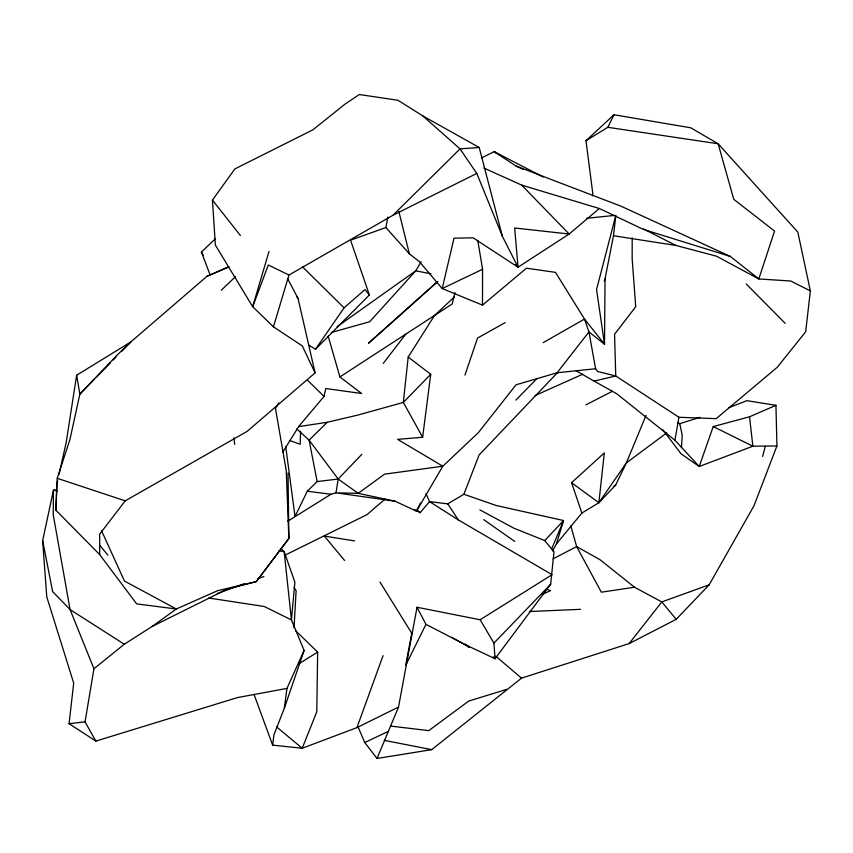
<?xml version="1.0" encoding="UTF-8"?>
<svg xmlns="http://www.w3.org/2000/svg" width="853" height="853" viewBox="0 0 853 853"><rect width="100%" height="100%" fill="white"/><g stroke="black" fill="none" stroke-linecap="round" stroke-linejoin="round"><path stroke-width="1.28" d="M288.005 473.031L288.868 538.467L256.273 581.618L217.59 590.702L176.304 608.989L136.64 603.871L99.684 554.61L99.684 534.159L125.21 500.839L247.178 431.341L315.098 372.868L298.049 298.401L287.6 278.611M387.806 217.078L385.897 227.538L409.376 253.842L419.26 261.508L442.217 288.559L482.499 305.129L482.563 269.26L477.776 240.343M632.201 237.859L632.169 258.736L635.73 306.707L614.555 334.291L615.749 375.97L678.945 417.266L716.189 418.652L777.275 367.259L805.68 331.774L810.35 290.916L797.832 232.123L718.141 143.773L690.749 127.79L613.989 114.76L585.979 140.724L592.76 193.183L592.515 195.806M615.695 216.555L613.488 235.737L605.044 278.814L604.521 344.228L588.954 331.913L584.497 319.054L555.495 272.352L526.45 268.205L482.499 305.129M295.852 630.921L317.657 652.129L316.783 711.775L302.229 748.262L272.629 745.117L253.991 694.299M300.544 431.234L300.235 444.264L289.466 440.479M99.684 554.61L55.925 510.243L56.746 484.557L57.599 480.751M55.925 510.243L57.236 478.309L69.914 439.647L79.851 394.107L76.642 375.235L130.818 341.957L206.97 276.308L228.668 266.861M294.029 627.755L296.119 590.713L294.029 587.354M681.472 447.633L682.219 435.19L679.766 423.696L677.57 422.363M454.254 297.004L434.454 315.567L408.192 357.044L403.341 402.424L422.64 437.258L397.637 439.359L442.792 466.218L478.277 432.738L516.044 384.788L557.073 372.772L595.597 368.741L597.654 371.513L615.749 375.97L594.083 381.11L576.042 370.692M581.874 513.069L598.87 502.716L604.319 452.9L571.574 482.702L581.874 513.069L556.433 543.926L552.627 550.91M281.277 549.076L284.166 551.635L291.438 619.95L304.116 650.402L286.949 688.403L237.422 697.594L95.867 741.097L69.082 723.675L73.689 683.104L46.766 596.855L42.65 540.61L53.451 490.176L56.095 490.048M272.629 745.117L273.973 734.668L284.337 708.246L304.116 650.402M422.64 437.258L430.733 374.286L408.192 357.044M284.337 708.246L286.949 688.403M426.063 493.716L429.549 501.617L458.306 519.893L552.094 574.687L480.122 619.758L417.021 607.261L425.967 624.364L465.216 644.633L495.049 658.74L550.686 584.198L553.981 551.795L544.736 540.567L514.082 528.284L479.876 509.902M76.642 375.235L66.15 442.675L59.028 474.407M361.843 454.308L338.193 479.034L335.986 492.831L330.996 494.26L287.45 521.364M95.867 741.097L85.044 721.873L93.947 668.763L70.074 609.575L53.217 514.636L53.451 490.176L57.364 490.944M728.505 407.83L746.855 400.665L775.953 405.303L776.923 445.98L752.868 446.204L699.247 466.484L674.936 440.233L678.945 417.266M357.983 726.692L364.764 742.536L377.015 758.477L398.532 707.041L417.021 607.261M282.674 452.229L298.817 426.361L324.044 396.389L325.814 388.52L361.661 393.521L339.899 376.93L328.181 336.103M454.948 292.515L452.239 303.956L339.899 376.93M615.845 215.276L596.546 289.594L604.521 344.228L584.497 319.054L543.201 342.639M762.625 456.451L765.29 446.226M269.015 251.443L252.68 306.696L273.44 326.838L302.303 345.923L315.098 372.868M273.44 326.838L288.954 275.039L392.966 215.255L476.795 173.415L502.353 236.249L518.038 267.213L569.143 234.021L599.339 208.516L643.29 229.372L730.371 256.454L758.797 278.952L790.838 281.021L810.35 290.916M604.276 281.341L605.044 278.814M556.433 543.926L563.566 520.543L496.115 505.477L463.883 494.25L447.772 503.856L429.549 501.617L420.124 512.717L416.776 510.552M464.96 375.149L477.509 338.087L505.168 322.615M775.953 405.303L749.531 416.786L713.215 426.575L699.247 466.484L681.099 453.86L662.952 429.88M276.66 726.948L302.229 748.262L356.927 727.641L383.061 655.658M776.923 445.98L753.999 505.744L709.152 584.827L676.205 619.321L629.162 643.578L521.514 678.146L431.714 749.648L377.015 758.477M463.883 494.25L479.13 454.937L557.446 372.686M646.03 415.411L626.337 462.923L615.674 485.058L598.87 502.716L571.574 482.702M551.518 549.289L563.566 520.543L544.736 540.567M395.056 501.201L335.986 492.831L358.207 493.343L384.522 474.161L442.792 466.218L416.477 511.171L395.056 501.201L358.207 493.343L338.193 479.034L317.145 481.582L307.304 491.232L295.01 516.46L285.734 446.695M420.444 503.046L416.477 511.171L414.771 509.433M585.979 140.724L607.805 127.31L613.989 114.76L612.497 116.925M425.967 624.364L405.612 665.468L411.754 633.267L379.99 582.066M421.158 261.732L415.774 270.827L369.648 321.752L331.284 332.478M278.846 402.893L275.466 408.406L286.245 470.653L288.868 538.467L256.273 581.618L227.186 589.135L152.261 626.39L124.282 644.239L93.947 668.763M315.461 349.293L344.079 307.837L364.967 289.551L369.37 294.946L315.461 349.293L308.733 345.038M598.87 502.716L626.337 462.923L666.737 432.866M288.954 275.039L268.311 264.974L252.68 306.696L215.372 245.078L212.44 200.082L234.863 168.926L312.88 129.837L344.953 104.183L359.348 94.523L397.935 100.27L422.8 115.912L479.205 147.484L502.353 236.249M383.296 363.357L405.74 334.173M557.073 372.772L588.954 331.913L595.597 368.741M629.162 643.578L661.8 601.909L709.152 584.827M493.301 656.831L495.049 658.74L493.919 643.109L550.686 584.198M430.733 374.286L403.341 402.424L358.111 415.006L327.211 422.278L298.763 426.617M94.672 378.935L79.851 394.107L117.192 355.051L130.818 341.957L121.552 351.436M96.528 377.037L110.432 362.813M113.214 359.966L115.987 357.119M515.809 400.132L537.049 378.487M392.966 215.255L460.012 148.87L479.205 147.484M327.211 422.278L309.106 440.169L317.145 481.582M221.3 290.212L235.46 276.671M210.307 275.391L201.415 252.061L215.606 238.552M385.044 499.122L367.035 514.626L284.902 555.239M152.261 626.39L176.304 608.989L124.453 581.053L101.507 530.609M337.148 326.667L415.774 270.827L430.946 273.792M298.913 663.783L317.657 652.129M613.435 486.445L615.674 485.058M553.202 558.747L576.649 546.602L600.064 559.728L634.504 587.237L661.8 601.909L676.205 619.321M585.915 404.866L612.411 391.271M481.423 157.965L494.196 151.642L543.265 177.072M356.927 727.641L398.532 707.041M482.563 269.26L442.217 288.559L454.009 238.168L473.116 237.827L518.038 267.213L514.658 227.996L569.143 234.021L521.663 185.112L483.79 167.998M364.764 742.536L388.35 731.362M542.252 594.456L550.58 590.596L546.922 589.444M535.098 395.547L582.706 374.211M206.97 276.308L228.945 266.861M217.195 593.592L244.225 583.697M257.745 578.76L263.886 576.511M385.897 227.538L350.562 240.173L369.37 294.946M679.766 423.696L699.823 417.352M506.778 689.352L468.692 701.081L428.739 730.637L390.567 726.052M634.504 587.237L601.344 592.195L576.649 546.602L570.817 525.832M69.082 723.675L85.044 721.873M586.725 218.283L614.523 215.414M529.329 611.537L580.658 609.319M307.304 491.232L330.996 494.26M607.805 127.31L718.141 143.773L733.772 199.325L774.556 231.056L758.797 278.952L716.52 256.188L675.875 245.44L613.488 235.737M208.718 598.028L264.238 606.483L291.438 619.95L294.871 582.194L284.166 551.635L278.91 550.825M354.645 540.919L324.343 536.079L344.601 560.485M384.308 740.372L431.714 749.648M521.663 185.112L599.339 208.516M57.236 478.309L125.21 500.839M496.329 153.188L494.196 151.642L516.044 166.036L621.091 206.223L730.371 256.454M516.044 166.036L523.23 169.416M713.215 426.575L752.868 446.204L749.531 416.786M643.493 228.924L675.875 245.44M594.083 381.11L616.527 393.606L674.936 440.233M451.802 637.362L469.459 647.352L465.375 644.1M124.282 644.239L70.074 609.575L52.641 591.619L42.65 540.61M483.64 519.616L514.754 541.442M495.764 656.202L521.514 678.146M417.128 510.147L420.124 512.717M422.8 115.912L460.012 148.87L476.795 173.415M296.78 428.942L309.106 440.169L338.193 479.034M515.201 264.451L518.038 267.213M307.315 380.022L324.044 396.389M302.474 266.808L344.079 307.837M746.172 283.9L785.197 323.372M99.524 545.035L107.851 555.079M212.44 200.082L240.407 235.524M296.481 296.354L298.049 298.401M447.772 503.856L458.306 519.893M480.122 619.758L493.919 643.109M201.415 252.061L203.398 255.505M398.831 211.459L409.376 253.842M233.935 437.76L234.671 444.36M437.738 281.49L368.443 343.29L437.653 281.543"/></g></svg>
